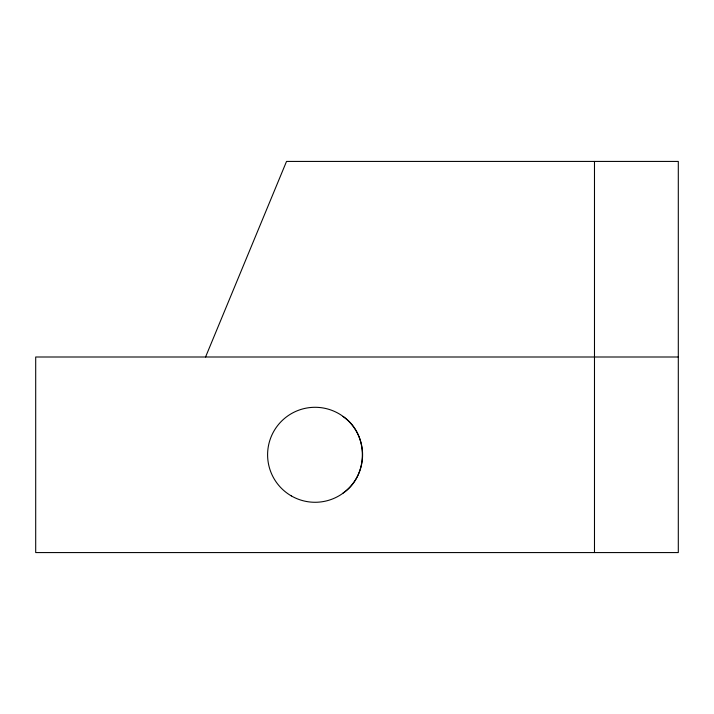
<?xml version="1.0" encoding="UTF-8"?>
<svg xmlns="http://www.w3.org/2000/svg" width="714" height="714" viewBox="0 0 714 714"><rect width="100%" height="100%" fill="white"/><g stroke="black" fill="none" stroke-linecap="round" stroke-linejoin="round"><path stroke-width="1.07" d="M205.561 357L286.528 161.426L678.3 161.426L678.3 552.574L35.7 552.574L35.7 357L678.3 357M343.032 493.079C368.772 475.908 368.772 433.666 343.032 416.494M594.485 161.426L594.485 552.574M291.339 495.918A47.499 47.499 0 0 0 362.587 454.791A47.499 47.499 0 0 0 291.339 413.656A47.499 47.499 0 0 0 291.339 495.918"/></g></svg>
